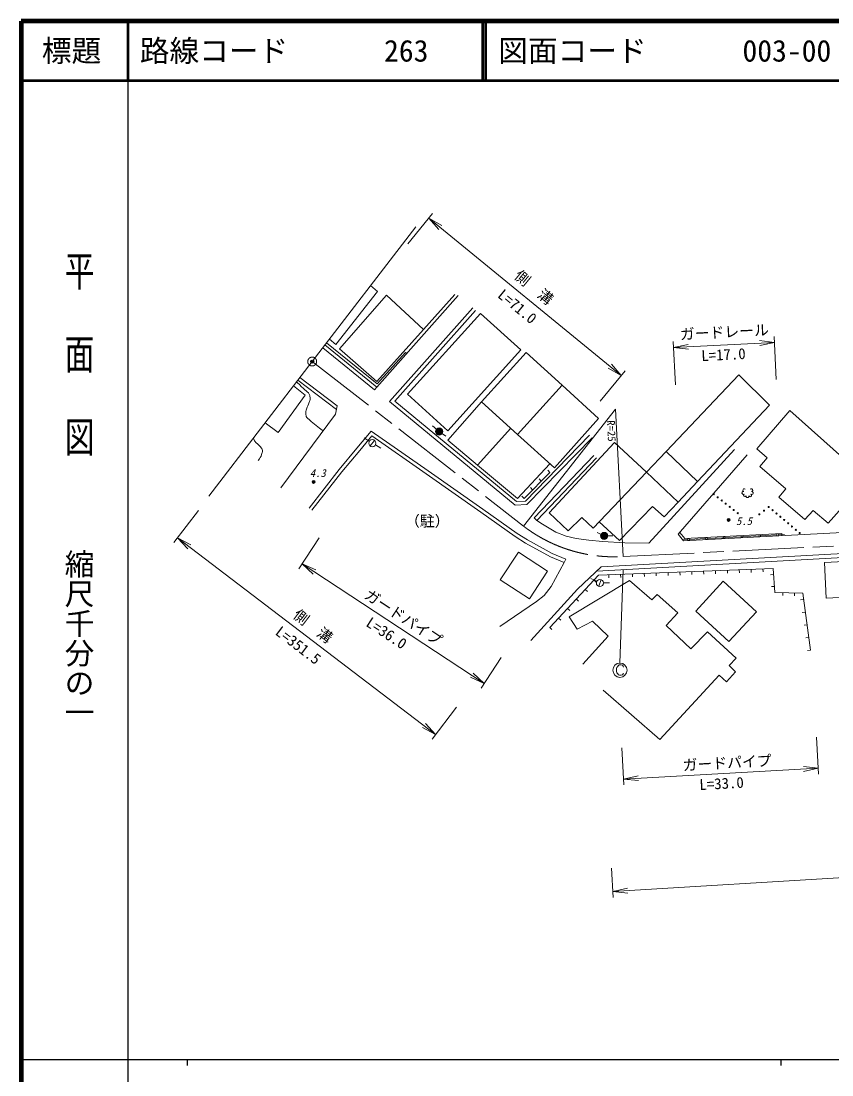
# Model space of a CAD drawing. Units: millimetres, scale not verified. Extents: x 40000 to 680000, y 20000 to 380000.
# Drawn here: x 40000 to 176589, y 202409 to 380000 of the extents above; entities that cross this region are included whole.
import ezdxf
from ezdxf.enums import TextEntityAlignment as Align

# ---------------------------------------------------------------- set-up
doc = ezdxf.new("R2010")
doc.units = ezdxf.units.MM
doc.header["$LTSCALE"] = 1000
doc.header["$PDMODE"] = 32
doc.header["$PDSIZE"] = 500
doc.linetypes.add('CHAIN', pattern=[18.5, 12, -1.5, 3.5, -1.5])
for name, color, linetype, lineweight in [('M-BGD', 7, 'Continuous', 13), ('M-BMK', 2, 'CHAIN', 13), ('M-BMK-OTRS', 5, 'Continuous', 13), ('M-STR-HTXT', 7, 'Continuous', 13), ('M-TTL', 2, 'Continuous', 140), ('M-TTL-BAND', 7, 'Continuous', 25), ('M-TTL-LINE', 7, 'Continuous', 50)]:
    doc.layers.add(name, color=color, linetype=linetype, lineweight=lineweight)
doc.layers.add('M-OTRS', color=6, linetype='Continuous')
doc.layers.add('M-TTL-TXT', color=7, linetype='Continuous')
doc.styles.add('@ＭＳ ゴシック', font='')
doc.styles.add('ＭＳ ゴシック', font='')
doc.styles.get('@ＭＳ ゴシック').set_extended_font_data('@MS Gothic')
doc.styles.get('ＭＳ ゴシック').set_extended_font_data('MS Gothic')

# ---------------------------------------------------------------- blocks, each defined once
blk = doc.blocks.new('open_arrow')
at = {"color": 0, "linetype": 'Continuous', "lineweight": -2}
blk.add_lwpolyline([(7.5, 1.25), (0, 0), (7.5, -1.25)], dxfattribs=at)

msp = doc.modelspace()

# ---------------------------------------------------------------- linework, layer by layer
at = {"layer": 'M-BGD'}
for p, q in [((107782, 328009), (113057, 333930)), ((116079, 331650), (102074, 315875)), ((116527, 331252), (102936, 315942)), ((91189, 325424), (99917, 318314)), ((90810, 324958), (99538, 317849)), ((93115, 314550), (86605, 319461)), ((102074, 315875), (123232, 298428)), ((102936, 315942), (123435, 299038)), ((96576, 308038), (98977, 310896)), ((98977, 310896), (108582, 304193)), ((110431, 310829), (109302, 311801)), ((110431, 310829), (111578, 310037)), ((97037, 307654), (99083, 310090)), ((97800, 309780), (98660, 309199)), ((99555, 309332), (98784, 308412)), ((99083, 310090), (108238, 303702)), ((124952, 299111), (135771, 310203)), ((125217, 298523), (136201, 309784)), ((93583, 304408), (96576, 308038)), ((94051, 304032), (97037, 307654)), ((99710, 308608), (100629, 308042)), ((136503, 306806), (126455, 296278)), ((136937, 306392), (126889, 295864)), ((162316, 306912), (150715, 293536)), ((88511, 297928), (93583, 304408)), ((88984, 297558), (94051, 304032)), ((108238, 303702), (117461, 297235)), ((108582, 304193), (117806, 297726)), ((129086, 303950), (124725, 299565)), ((129086, 303950), (128732, 304303)), ((127632, 302488), (127278, 302841)), ((126179, 301027), (125824, 301379)), ((123232, 298428), (125217, 298523)), ((123435, 299038), (124952, 299111)), ((124725, 299565), (124371, 299917)), ((124725, 299565), (124371, 299917)), ((117461, 297235), (123242, 293148)), ((117806, 297726), (123576, 293647)), ((151597, 292393), (210657, 295527)), ((123242, 293148), (124998, 292039)), ((123576, 293647), (125303, 292556)), ((138234, 293242), (137038, 293819)), ((138234, 293242), (139695, 293264)), ((150715, 293536), (151597, 292393)), ((150983, 293844), (151786, 292803)), ((151786, 292803), (168153, 293672)), ((161284, 293099), (158588, 292959)), ((164280, 293255), (161584, 293115)), ((167276, 293411), (164580, 293271)), ((168574, 293478), (167575, 293426)), ((168153, 293672), (168159, 293271)), ((124998, 292039), (129205, 289738)), ((125303, 292556), (129468, 290278)), ((137696, 288008), (205754, 291761)), ((152296, 292632), (151597, 292596)), ((155292, 292788), (152596, 292648)), ((158288, 292944), (155592, 292804)), ((129205, 289738), (131509, 288747)), ((129468, 290278), (131746, 289298)), ((136972, 287317), (205763, 291111)), ((135977, 286091), (136964, 285604)), ((138991, 286679), (139010, 286179)), ((140989, 286756), (141009, 286256)), ((142988, 286833), (143007, 286333)), ((144986, 286910), (145006, 286410)), ((146985, 286987), (147004, 286487)), ((148983, 287064), (149003, 286564)), ((150982, 287141), (151001, 286641)), ((152980, 287218), (153000, 286718)), ((154979, 287295), (154998, 286795)), ((156977, 287372), (156997, 286872)), ((158976, 287449), (158995, 286949)), ((160974, 287526), (160994, 287026)), ((162973, 287603), (162992, 287103)), ((164972, 287680), (164991, 287180)), ((166753, 286718), (166254, 286684)), ((135038, 284207), (135404, 283867)), ((136532, 285811), (136898, 285470)), ((137713, 285879), (137302, 284751)), ((138104, 285314), (139113, 285343)), ((166890, 284723), (166391, 284689)), ((133544, 282604), (133909, 282263)), ((168312, 283672), (168304, 283172)), ((170312, 283637), (170303, 283137)), ((171809, 282544), (171313, 282477)), ((132049, 281000), (132415, 280659)), ((130555, 279397), (130921, 279056)), ((172098, 280403), (171603, 280336)), ((129060, 277793), (129426, 277452)), ((172388, 278263), (171892, 278196)), ((172677, 276122), (172182, 276055)), ((172967, 273982), (172471, 273915)), ((140322, 270837), (140384, 271099)), ((140322, 270440), (140322, 270837)), ((140378, 270187), (140322, 270440)), ((140513, 269984), (140378, 270187)), ((140384, 271099), (140448, 271180)), ((140448, 271180), (140586, 271366)), ((140640, 269855), (140513, 269984)), ((140586, 271366), (140772, 271493)), ((140772, 271493), (141107, 271496)), ((141107, 271496), (141301, 271434)), ((141301, 271434), (141434, 271301)), ((141436, 269987), (141304, 269849)), ((141434, 271301), (141504, 271099)), ((141496, 270108), (141436, 269987)), ((140780, 269787), (140640, 269855)), ((141110, 269787), (140780, 269787)), ((141304, 269849), (141110, 269787))]:
    msp.add_line(p, q, dxfattribs=at)
for points in [[(91953, 326418), (93012, 325493), (100048, 334424), (98874, 335421)], [(99538, 317849), (99917, 318314), (113603, 333776)], [(91456, 325772), (99957, 318856), (104759, 324132), (104923, 323970)], [(86956, 319917), (93230, 315174), (92969, 313753), (83749, 301356)], [(148656, 307454), (160899, 320365), (166069, 315293), (153923, 302407)], [(85903, 318548), (87877, 316950), (83296, 310678), (81103, 312305)], [(123627, 310332), (129853, 304697), (137276, 313051), (131157, 318651)], [(122475, 311374), (116892, 305148), (111873, 309362), (117547, 315836)], [(126455, 296278), (126889, 295864), (127822, 295237), (130105, 293859), (131819, 293198), (133510, 292782), (135666, 292537), (137969, 292292), (141693, 292071), (145735, 292047), (160153, 307799)], [(150683, 298934), (153923, 302407), (148656, 307454), (145364, 303969)], [(116892, 305148), (123616, 299525), (129059, 305415)], [(137379, 295602), (140786, 292442), (146372, 298199), (148307, 296435), (150683, 298934), (145364, 303969)], [(120643, 277970), (126800, 282175), (128090, 283188), (129315, 284691), (131509, 288747), (131746, 289298)], [(125849, 275607), (133750, 284242), (137696, 288008)], [(129060, 277793), (137280, 286613), (166683, 287746), (166960, 283695), (171664, 283614), (172967, 273982)], [(134605, 271603), (138917, 276356), (136271, 278880), (133674, 277508), (132327, 279590), (142518, 285739), (146242, 282457), (147124, 283363), (150606, 280263), (148679, 278128), (152811, 274198), (155636, 277089), (160438, 272646), (159262, 271388), (160356, 270327), (158837, 268677), (157596, 269788), (147596, 258914), (138060, 267250)]]:
    msp.add_lwpolyline(points, dxfattribs=at)
for points in [[(93655, 324766), (101573, 333791), (107782, 328009), (99935, 319258)], [(105071, 317110), (117373, 330730), (124180, 324582), (111878, 310962)], [(117547, 315836), (125077, 324155), (131157, 318651), (123627, 310332)], [(163924, 307932), (169512, 314348), (182547, 302758), (175949, 295366), (173450, 297538), (172029, 296019), (167672, 299792), (168824, 301164), (164463, 304937), (165704, 306382)], [(139977, 308991), (128944, 297140), (132153, 294102), (134480, 296356), (136391, 294567), (145364, 303969)], [(123765, 290515), (128689, 287282), (125635, 282630), (120710, 285864)], [(175321, 288755), (191944, 289624), (192259, 283595), (175637, 282725)], [(153655, 280576), (158294, 285607), (163882, 280454), (159244, 275423)]]:
    msp.add_lwpolyline(points, close=True, dxfattribs=at)
at = {"layer": 'M-BGD', "lineweight": 18}
for centre, radius in [((110431, 310829), 600), ((110431, 310829), 480), ((110431, 310829), 360), ((110431, 310829), 240), ((110431, 310829), 120), ((110431, 310829), 20), ((138234, 293242), 600), ((138234, 293242), 480), ((138234, 293242), 360), ((138234, 293242), 240), ((138234, 293242), 120), ((138234, 293242), 20)]:
    msp.add_circle(centre, radius, dxfattribs=at)
at = {"layer": 'M-BGD'}
for centre, radius in [((99169, 308872), 600), ((89278, 302344), 150), ((89278, 302344), 120), ((89278, 302344), 90), ((89278, 302344), 60), ((89278, 302344), 30), ((89278, 302344), 20), ((156681, 300263), 100), ((157354, 299732), 100), ((158026, 299202), 100), ((158698, 298671), 100), ((159371, 298141), 100), ((160043, 297610), 100), ((160715, 297080), 100), ((164358, 296887), 100), ((165152, 297505), 100), ((165946, 298122), 100), ((166599, 297572), 100), ((167252, 297022), 100), ((159185, 295936), 150), ((159185, 295936), 120), ((159185, 295936), 90), ((159185, 295936), 60), ((159185, 295936), 30), ((159185, 295936), 20), ((167905, 296472), 100), ((168557, 295923), 100), ((169210, 295373), 100), ((169863, 294823), 100), ((158438, 292952), 150), ((161434, 293107), 150), ((164430, 293263), 150), ((167426, 293419), 150), ((170516, 294273), 100), ((171169, 293723), 100), ((152446, 292640), 150), ((155442, 292796), 150), ((137507, 285315), 600), ((140876, 270608), 1200), ((140876, 270608), 1200)]:
    msp.add_circle(centre, radius, dxfattribs=at)
for centre, radius, start, end in [((161678, 300492), 246, 75.21658, 302.87239), ((161819, 300945), 229, 48.05697, 250.032), ((161946, 300097), 231, 125.34215, 332.74682), ((162808, 300085), 231, 205.99053, 52.09845), ((163001, 300947), 241, 278.02627, 140.0627), ((163100, 300467), 250, 233.0818, 105.00717), ((162375, 299922), 234, 162.80821, 15.28076)]:
    msp.add_arc(centre, radius, start, end, dxfattribs=at)
for points, knots in [([(86405, 319201), (87081, 318541), (87251, 318375), (87792, 317846), (88086, 317559), (88378, 317487), (88544, 317111), (88669, 316826), (88698, 316638), (88691, 316327), (88685, 316095), (88600, 315976), (88527, 315755), (88377, 315298), (88189, 315078), (88070, 314612), (87995, 314318), (87944, 314147), (87956, 313844), (87965, 313592), (87997, 313435), (88135, 313224), (88271, 313016), (88408, 312948), (88593, 312783), (89019, 312402), (89278, 312214), (89720, 311852), (90165, 311487), (90306, 311372), (90863, 310921)], [0, 0, 0, 0, 1, 1, 1, 2, 2, 2, 3, 3, 3, 4, 4, 4, 5, 5, 5, 6, 6, 6, 7, 7, 7, 8, 8, 8, 9, 9, 9, 10, 10, 10, 10]), ([(79965, 305974), (80254, 306392), (80390, 306544), (80520, 306970), (80594, 307213), (80690, 307356), (80651, 307607), (80608, 307883), (80496, 308023), (80324, 308244), (80092, 308544), (79876, 308633), (79622, 308914), (79470, 309082), (79365, 309169), (79263, 309371), (79195, 309506), (79171, 309566), (79125, 309732)], [0, 0, 0, 0, 1, 1, 1, 2, 2, 2, 3, 3, 3, 4, 4, 4, 5, 5, 5, 6, 6, 6, 6])]:
    msp.add_open_spline(points, degree=3, knots=knots, dxfattribs=at)
for p in [(110431, 310829), (89278, 302344), (159185, 295936), (138234, 293242)]:
    msp.add_point(p, dxfattribs=at)
at = {"layer": 'M-BMK'}
msp.add_line((89040, 322628), (124624, 294906), dxfattribs=at)
msp.add_lwpolyline([(141406, 289769), (178696, 291609), (248261, 295806), (251678, 295899), (253516, 295874), (256498, 295641), (258832, 295335), (261845, 294551), (263929, 293921)], dxfattribs=at)
msp.add_circle((89040, 322628), 750, dxfattribs=at)
msp.add_arc((139867, 314721), 25000, 232.42968, 273.52801, dxfattribs=at)
at = {"layer": 'M-BMK-OTRS'}
for p, q in [((89040, 322628), (106476, 345309)), ((71604, 299948), (89040, 322628))]:
    msp.add_line(p, q, dxfattribs=at)
at = {"layer": 'M-OTRS'}
msp.add_point((89040, 322628), dxfattribs=at)
at = {"layer": 'M-STR-HTXT'}
for p, q in [((105151, 342457), (109333, 347568)), ((108700, 346794), (141109, 320274)), ((167217, 319600), (166839, 326859)), ((150240, 318718), (149863, 325976)), ((149915, 324978), (166891, 325860)), ((137560, 315937), (141742, 321048)), ((69873, 297530), (65755, 292134)), ((66362, 292929), (109833, 259758)), ((90202, 292901), (86790, 287704)), ((87339, 288540), (118024, 268396)), ((141403, 287561), (140876, 271808)), ((120888, 272757), (117476, 267560)), ((113345, 264359), (109227, 258963)), ((174012, 259326), (174356, 253086)), ((141186, 257516), (141530, 251276)), ((141475, 252274), (174301, 254085)), ((139707, 233323), (232479, 238904)), ((139469, 237275), (139767, 232324))]:
    msp.add_line(p, q, dxfattribs=at)
msp.add_lwpolyline([(124624, 294906), (140127, 314614), (141406, 289769)], dxfattribs=at)
at = {"layer": 'M-TTL'}
for p, q in [((40000, 380000), (40000, 20000)), ((680000, 380000), (40000, 380000))]:
    msp.add_line(p, q, dxfattribs=at)
at = {"layer": 'M-TTL-BAND'}
for p, q in [((58000, 370000), (58000, 20000)), ((40000, 205000), (579000, 205000)), ((68000, 205000), (68000, 204000)), ((168000, 205000), (168000, 204000))]:
    msp.add_line(p, q, dxfattribs=at)
at = {"layer": 'M-TTL-LINE'}
for p, q in [((58000, 380000), (58000, 370000)), ((117750, 380000), (117750, 370000)), ((118250, 380000), (118250, 370000)), ((40000, 370000), (680000, 370000))]:
    msp.add_line(p, q, dxfattribs=at)

# ---------------------------------------------------------------- block references
at = {"layer": 'M-STR-HTXT', "xscale": 333, "yscale": 333}
for p, rotation in [((108700, 346794), 320.7), ((149915, 324978), 3), ((166891, 325860), 183), ((141109, 320274), 140.7), ((66362, 292929), 322.7), ((87339, 288540), 326.7), ((118024, 268396), 146.7), ((109833, 259758), 142.7), ((174301, 254085), 183.2), ((141475, 252274), 3.2), ((139707, 233323), 3.4)]:
    msp.add_blockref('open_arrow', p, dxfattribs=dict(at, rotation=rotation))

# ---------------------------------------------------------------- texts
at = {"layer": 'M-BGD', "style": 'ＭＳ ゴシック', "oblique": 15}
for s, p in [('4.3', (89975, 303833)), ('5.5', (161781, 295735))]:
    msp.add_text(s, height=1320, dxfattribs=at).set_placement(p, align=Align.MIDDLE_CENTER)
at = {"layer": 'M-BGD', "style": 'ＭＳ ゴシック'}
msp.add_text('（駐）', height=1833, dxfattribs=at).set_placement((108426, 295742), align=Align.MIDDLE_CENTER)
at = {"layer": 'M-STR-HTXT', "style": 'ＭＳ ゴシック'}
for s, height, rotation, p in [('側\u3000溝', 1833, 320.707, (126413, 335130)), ('ガードレール', 1833, 3.018, (158473, 327604)), ('R=25', 1320, 272.946, (139440, 310929)), ('ガードパイプ', 1833, 326.717, (104405, 279528)), ('側\u3000溝', 1833, 322.654, (89195, 278040)), ('ガードパイプ', 1833, 3.157, (158938, 255011))]:
    msp.add_text(s, height=height, rotation=rotation, dxfattribs=at).set_placement(p, align=Align.MIDDLE_CENTER)
for s, rotation, p in [('L=71.0', 320.707, (122674, 330775)), ('L=17.0', 2.975, (158393, 322327)), ('L=36.0', 326.717, (100767, 275642)), ('L=351.5', 322.654, (85808, 273654)), ('L=33.0', 3.157, (158084, 250058))]:
    msp.add_text(s, height=1833, rotation=rotation, dxfattribs=at).set_placement(p, align=Align.BOTTOM_CENTER)
at = {"layer": 'M-TTL-BAND', "style": '@ＭＳ ゴシック', "width": 1.4}
msp.add_text('平  面  図', height=3666, rotation=270, dxfattribs=at).set_placement((49777, 306475), align=Align.MIDDLE_RIGHT)
at = {"layer": 'M-TTL-BAND', "style": '@ＭＳ ゴシック'}
msp.add_text('縮尺千分の一', height=3666, rotation=270, dxfattribs=at).set_placement((49777, 261030), align=Align.MIDDLE_RIGHT)
at = {"layer": 'M-TTL-TXT', "style": 'ＭＳ ゴシック'}
msp.add_text('標題', height=3666, dxfattribs=at).set_placement((48500, 375000), align=Align.MIDDLE_CENTER)
for s, p in [('路線コード', (60000, 375000)), ('263', (101142, 375000)), ('図面コード', (120380, 375000)), ('003-00', (161521, 375000))]:
    msp.add_text(s, height=3666, dxfattribs=at).set_placement(p, align=Align.MIDDLE_LEFT)

doc.saveas('drawing.dxf')
